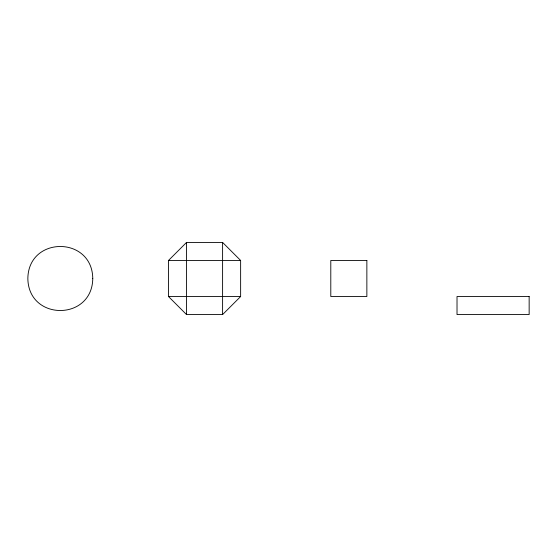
<?xml version="1.0" encoding="UTF-8"?>
<svg xmlns="http://www.w3.org/2000/svg" width="557" height="557" viewBox="0 0 557 557"><rect width="100%" height="100%" fill="white"/><g stroke="black" fill="none" stroke-linecap="round" stroke-linejoin="round"><path stroke-width="0.84" d="M168.499 260.467L186.532 242.434L222.598 242.434L240.631 260.467L240.631 296.533L222.598 314.566L186.532 314.566L168.499 296.533L168.499 260.467L240.631 260.467M168.499 296.533L240.631 296.533M222.598 242.434L222.598 314.566M186.532 242.434L186.532 314.566M92.768 278.5C92.211 321.166 28.414 321.173 27.85 278.5C28.4 235.834 92.218 235.834 92.768 278.5M366.861 260.467L330.795 260.467L330.795 296.533L366.861 296.533L366.861 260.467M529.15 296.533L457.019 296.533L457.019 314.566L529.15 314.566L529.15 296.533"/></g></svg>
